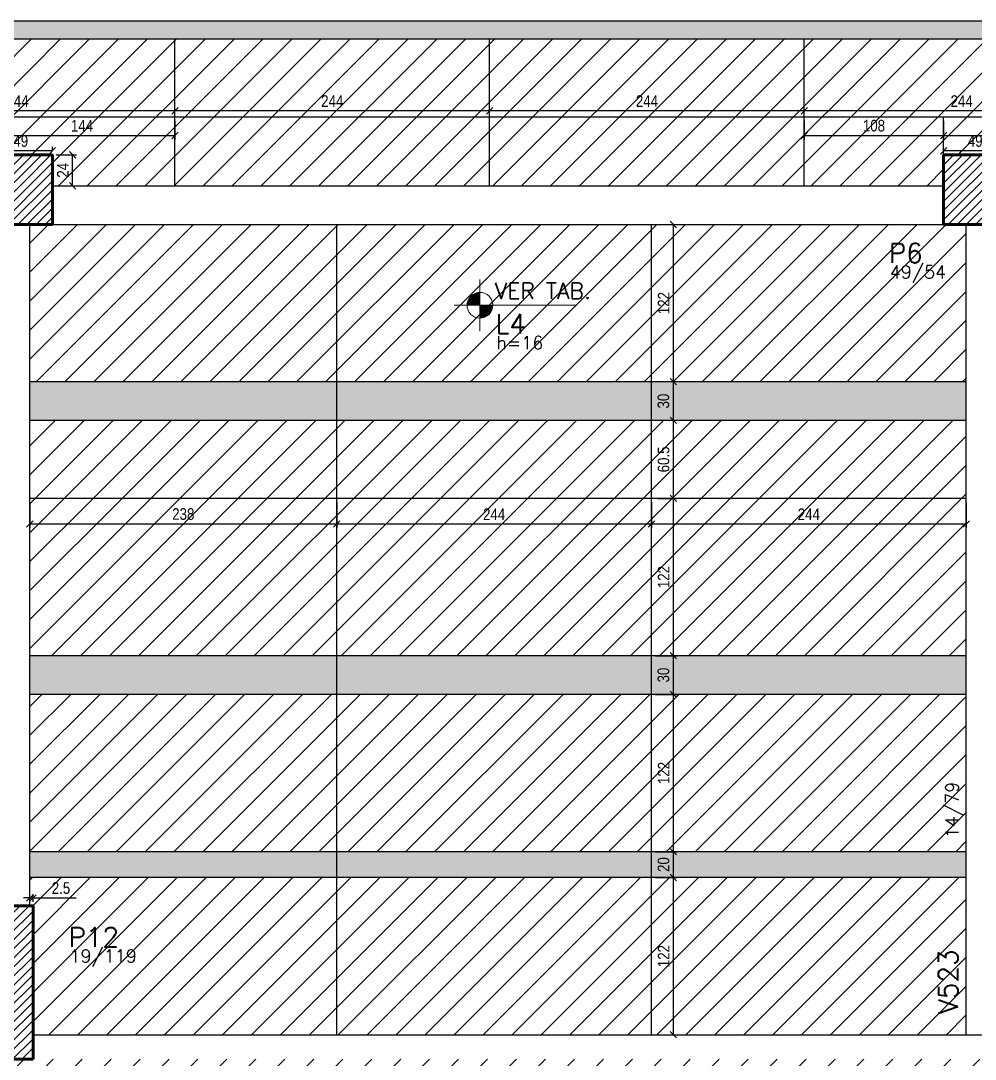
# Model space of a CAD drawing. Extents: x 8513 to 14085, y 7177 to 11211.
# Drawn here: x 11524 to 12264, y 9337 to 10143 of the extents above; entities that cross this region are included whole.
import ezdxf

# ---------------------------------------------------------------- set-up
doc = ezdxf.new("R2010")
doc.units = 0
doc.layers.add('COTA', color=241, linetype='Continuous')
doc.layers.add('Painéis', color=200, linetype='Continuous')
for name, color, linetype, lineweight in [('EST-LAJE-TEXT', 7, 'Continuous', 9), ('EST-PILAR', 7, 'Continuous', 9), ('EST-PILAR-CUT', 7, 'Continuous', 60), ('EST-PILAR-TEXT', 7, 'Continuous', 9), ('EST-VIGA', 7, 'Continuous', 30), ('EST-VIGA-TEXT', 7, 'Continuous', 9), ('Hachura', 253, 'Continuous', 9), ('REAPROVEITAMENTO', 7, 'Continuous', 9)]:
    doc.layers.add(name, color=color, linetype=linetype, lineweight=lineweight)
doc.styles.add('COTA TECNICA-50', font='techl___.ttf', dxfattribs={"height": 9})
doc.styles.add('RomanS_IV50', font='romans_IV50.ttf', dxfattribs={"height": 11.25})
doc.styles.add('RomanS_IV50_B', font='', dxfattribs={"height": 18.75})
doc.styles.add('RomanS_IV50_B_1', font='', dxfattribs={"height": 22.5})
doc.styles.get('RomanS_IV50_B').set_extended_font_data('RomanS_IV50', bold=True)
doc.styles.get('RomanS_IV50_B_1').set_extended_font_data('RomanS_IV50', bold=True)
doc.dimstyles.new('PAINEL', dxfattribs={"dimtxt": 9, "dimasz": 5, "dimexe": 3, "dimexo": 3, "dimgap": 3, "dimtad": 1, "dimdec": 1, "dimzin": 12, "dimdsep": 46, "dimtxsty": 'COTA TECNICA-50', "dimblk": 'OBLIQUE', "dimcen": 0, "dimclrd": 4, "dimclre": 4, "dimclrt": 1, "dimadec": 1, "dimazin": 3, "dimtfac": 1, "dimtdec": 1, "dimtmove": 0, "dimatfit": 3, "dimldrblk": 'OBLIQUE', "dimfxl": 1, "dimtolj": 1, "dimtzin": 12, "dimarcsym": 0})
pattern_1 = [(45, (10031.514, 9258.8226), (-3.535534, 3.535534), [])]
pattern_2 = [(45, (-110.975, -32.35), (-11.22532, 11.22532), [])]

# ---------------------------------------------------------------- blocks, each defined once
blk = doc.blocks.new('FA_Floor_TAG_SURVEY_R01 - NIV_TXT3__TIT_H_TXT1__TXT2-2303195-TIPO _3º E 4ºPAV__')
at = {"layer": 'EST-LAJE-TEXT'}
h = blk.add_hatch(color=256, dxfattribs=at)
edge = h.paths.add_edge_path(flags=0)
edge.add_line((-0.28, 0.405), (-0.48, 0.405))
edge.add_arc((-0.28, 0.405), 0.2, 90, 180, ccw=False)
edge.add_line((-0.28, 0.605), (-0.28, 0.405))
h = blk.add_hatch(color=256, dxfattribs=at)
edge = h.paths.add_edge_path(flags=0)
edge.add_line((-0.28, 0.405), (-0.08, 0.405))
edge.add_arc((-0.28, 0.405), 0.2, -90, 0, ccw=False)
edge.add_line((-0.28, 0.205), (-0.28, 0.405))
for p, q in [((-0.28, 0.005), (-0.28, 0.805)), ((-0.28, 0.405), (-0.68, 0.405)), ((-0.28, 0.405), (1.22, 0.405))]:
    blk.add_line(p, q, dxfattribs=at)
blk.add_circle((-0.28, 0.405), 0.2, dxfattribs=at)
blk = doc.blocks.new('_Oblique')
at = {"color": 0, "linetype": 'ByBlock', "lineweight": -2}
blk.add_line((-0.5, -0.5), (0.5, 0.5), dxfattribs=at)
blk = doc.blocks.new('*D279')
at = {"layer": 'COTA', "color": 4, "lineweight": -2, "transparency": 16777216}
for p, q in [((11530.51, 9459.32), (11530.51, 9465.45)), ((11533.01, 9459.32), (11533.01, 9465.45)), ((11530.51, 9462.45), (11525.51, 9462.45)), ((11530.51, 9462.45), (11533.01, 9462.45)), ((11533.01, 9462.45), (11566.37, 9462.45))]:
    blk.add_line(p, q, dxfattribs=at)
at = {"layer": 'Defpoints', "color": 0, "transparency": 16777216}
for p in [(11533.01, 9462.45), (11530.51, 9456.32), (11533.01, 9456.32)]:
    blk.add_point(p, dxfattribs=at)
at = {"layer": 'COTA', "color": 4, "lineweight": -2, "transparency": 16777216, "xscale": 5, "yscale": 5, "zscale": 5}
blk.add_blockref('_Oblique', (11530.51, 9462.45), dxfattribs=at)
at = {"layer": 'COTA', "color": 4, "lineweight": -2, "transparency": 16777216, "xscale": 5, "yscale": 5, "zscale": 5, "rotation": 180}
blk.add_blockref('_Oblique', (11533.01, 9462.45), dxfattribs=at)
at = {"layer": 'COTA', "color": 1, "transparency": 16777216, "insert": (11554.69, 9470.05), "char_height": 9, "attachment_point": 5, "style": 'COTA TECNICA-50'}
blk.add_mtext('\\A1;2.5', dxfattribs=at)
blk = doc.blocks.new('*D311')
at = {"layer": 'COTA', "color": 4, "lineweight": -2, "transparency": 16777216}
for p, q in [((12012.51, 9769.32), (12012.51, 9749.44)), ((12256.51, 9769.32), (12256.51, 9749.44)), ((12256.51, 9752.44), (12012.51, 9752.44))]:
    blk.add_line(p, q, dxfattribs=at)
at = {"layer": 'Defpoints', "color": 0, "transparency": 16777216}
for p in [(12012.51, 9772.32), (12256.51, 9772.32), (12012.51, 9752.44)]:
    blk.add_point(p, dxfattribs=at)
at = {"layer": 'COTA', "color": 4, "lineweight": -2, "transparency": 16777216, "xscale": 5, "yscale": 5, "zscale": 5, "rotation": 180}
blk.add_blockref('_Oblique', (12012.51, 9752.44), dxfattribs=at)
at = {"layer": 'COTA', "color": 4, "lineweight": -2, "transparency": 16777216, "xscale": 5, "yscale": 5, "zscale": 5}
blk.add_blockref('_Oblique', (12256.51, 9752.44), dxfattribs=at)
at = {"layer": 'COTA', "color": 1, "transparency": 16777216, "insert": (12134.51, 9760.01), "char_height": 9, "attachment_point": 5, "style": 'COTA TECNICA-50'}
blk.add_mtext('\\A1;244', dxfattribs=at)
blk = doc.blocks.new('*D312')
at = {"layer": 'COTA', "color": 4, "lineweight": -2, "transparency": 16777216}
for p, q in [((11768.51, 9769.32), (11768.51, 9749.44)), ((12012.51, 9769.32), (12012.51, 9749.44)), ((12012.51, 9752.44), (11768.51, 9752.44))]:
    blk.add_line(p, q, dxfattribs=at)
at = {"layer": 'Defpoints', "color": 0, "transparency": 16777216}
for p in [(11768.51, 9772.32), (12012.51, 9772.32), (11768.51, 9752.44)]:
    blk.add_point(p, dxfattribs=at)
at = {"layer": 'COTA', "color": 4, "lineweight": -2, "transparency": 16777216, "xscale": 5, "yscale": 5, "zscale": 5, "rotation": 180}
blk.add_blockref('_Oblique', (11768.51, 9752.44), dxfattribs=at)
at = {"layer": 'COTA', "color": 4, "lineweight": -2, "transparency": 16777216, "xscale": 5, "yscale": 5, "zscale": 5}
blk.add_blockref('_Oblique', (12012.51, 9752.44), dxfattribs=at)
at = {"layer": 'COTA', "color": 1, "transparency": 16777216, "insert": (11890.51, 9760.01), "char_height": 9, "attachment_point": 5, "style": 'COTA TECNICA-50'}
blk.add_mtext('\\A1;244', dxfattribs=at)
blk = doc.blocks.new('*D313')
at = {"layer": 'COTA', "color": 4, "lineweight": -2, "transparency": 16777216}
for p, q in [((11530.51, 9769.32), (11530.51, 9749.44)), ((11768.51, 9769.32), (11768.51, 9749.44)), ((11768.51, 9752.44), (11530.51, 9752.44))]:
    blk.add_line(p, q, dxfattribs=at)
at = {"layer": 'Defpoints', "color": 0, "transparency": 16777216}
for p in [(11530.51, 9772.32), (11768.51, 9772.32), (11530.51, 9752.44)]:
    blk.add_point(p, dxfattribs=at)
at = {"layer": 'COTA', "color": 4, "lineweight": -2, "transparency": 16777216, "xscale": 5, "yscale": 5, "zscale": 5, "rotation": 180}
blk.add_blockref('_Oblique', (11530.51, 9752.44), dxfattribs=at)
at = {"layer": 'COTA', "color": 4, "lineweight": -2, "transparency": 16777216, "xscale": 5, "yscale": 5, "zscale": 5}
blk.add_blockref('_Oblique', (11768.51, 9752.44), dxfattribs=at)
at = {"layer": 'COTA', "color": 1, "transparency": 16777216, "insert": (11649.51, 9760.16), "char_height": 9, "attachment_point": 5, "style": 'COTA TECNICA-50'}
blk.add_mtext('\\A1;238', dxfattribs=at)
blk = doc.blocks.new('*D281')
at = {"layer": 'COTA', "color": 4, "lineweight": -2, "transparency": 16777216}
for p, q in [((12015.51, 9478.32), (12032.48, 9478.32)), ((12029.48, 9356.32), (12029.48, 9478.32)), ((12015.51, 9356.32), (12032.48, 9356.32))]:
    blk.add_line(p, q, dxfattribs=at)
at = {"layer": 'Defpoints', "color": 0, "transparency": 16777216}
for p in [(12012.51, 9478.32), (12029.48, 9478.32), (12012.51, 9356.32)]:
    blk.add_point(p, dxfattribs=at)
at = {"layer": 'COTA', "color": 4, "lineweight": -2, "transparency": 16777216, "xscale": 5, "yscale": 5, "zscale": 5}
for p, rotation in [((12029.48, 9478.32), 90), ((12029.48, 9356.32), 270)]:
    blk.add_blockref('_Oblique', p, dxfattribs=dict(at, rotation=rotation))
at = {"layer": 'COTA', "color": 1, "transparency": 16777216, "insert": (12021.93, 9417.32), "char_height": 9, "attachment_point": 5, "rotation": 90, "style": 'COTA TECNICA-50'}
blk.add_mtext('\\A1;122', dxfattribs=at)
blk = doc.blocks.new('*D282')
at = {"layer": 'COTA', "color": 4, "lineweight": -2, "transparency": 16777216}
for p, q in [((12015.51, 9498.32), (12032.48, 9498.32)), ((12029.48, 9478.32), (12029.48, 9498.32)), ((12015.51, 9478.32), (12032.48, 9478.32))]:
    blk.add_line(p, q, dxfattribs=at)
at = {"layer": 'Defpoints', "color": 0, "transparency": 16777216}
for p in [(12012.51, 9498.32), (12029.48, 9498.32), (12012.51, 9478.32)]:
    blk.add_point(p, dxfattribs=at)
at = {"layer": 'COTA', "color": 4, "lineweight": -2, "transparency": 16777216, "xscale": 5, "yscale": 5, "zscale": 5}
for p, rotation in [((12029.48, 9498.32), 90), ((12029.48, 9478.32), 270)]:
    blk.add_blockref('_Oblique', p, dxfattribs=dict(at, rotation=rotation))
at = {"layer": 'COTA', "color": 1, "transparency": 16777216, "insert": (12021.89, 9488.32), "char_height": 9, "attachment_point": 5, "rotation": 90, "style": 'COTA TECNICA-50'}
blk.add_mtext('\\A1;20', dxfattribs=at)
blk = doc.blocks.new('*D283')
at = {"layer": 'COTA', "color": 4, "lineweight": -2, "transparency": 16777216}
for p, q in [((12015.51, 9620.32), (12032.48, 9620.32)), ((12029.48, 9498.32), (12029.48, 9620.32)), ((12015.51, 9498.32), (12032.48, 9498.32))]:
    blk.add_line(p, q, dxfattribs=at)
at = {"layer": 'Defpoints', "color": 0, "transparency": 16777216}
for p in [(12012.51, 9620.32), (12029.48, 9620.32), (12012.51, 9498.32)]:
    blk.add_point(p, dxfattribs=at)
at = {"layer": 'COTA', "color": 4, "lineweight": -2, "transparency": 16777216, "xscale": 5, "yscale": 5, "zscale": 5}
for p, rotation in [((12029.48, 9620.32), 90), ((12029.48, 9498.32), 270)]:
    blk.add_blockref('_Oblique', p, dxfattribs=dict(at, rotation=rotation))
at = {"layer": 'COTA', "color": 1, "transparency": 16777216, "insert": (12021.93, 9559.32), "char_height": 9, "attachment_point": 5, "rotation": 90, "style": 'COTA TECNICA-50'}
blk.add_mtext('\\A1;122', dxfattribs=at)
blk = doc.blocks.new('*D284')
at = {"layer": 'COTA', "color": 4, "lineweight": -2, "transparency": 16777216}
for p, q in [((12015.51, 9650.32), (12032.48, 9650.32)), ((12029.48, 9620.32), (12029.48, 9650.32)), ((12015.51, 9620.32), (12032.48, 9620.32))]:
    blk.add_line(p, q, dxfattribs=at)
at = {"layer": 'Defpoints', "color": 0, "transparency": 16777216}
for p in [(12012.51, 9650.32), (12029.48, 9650.32), (12012.51, 9620.32)]:
    blk.add_point(p, dxfattribs=at)
at = {"layer": 'COTA', "color": 4, "lineweight": -2, "transparency": 16777216, "xscale": 5, "yscale": 5, "zscale": 5}
for p, rotation in [((12029.48, 9650.32), 90), ((12029.48, 9620.32), 270)]:
    blk.add_blockref('_Oblique', p, dxfattribs=dict(at, rotation=rotation))
at = {"layer": 'COTA', "color": 1, "transparency": 16777216, "insert": (12021.79, 9635.32), "char_height": 9, "attachment_point": 5, "rotation": 90, "style": 'COTA TECNICA-50'}
blk.add_mtext('\\A1;30', dxfattribs=at)
blk = doc.blocks.new('*D285')
at = {"layer": 'COTA', "color": 4, "lineweight": -2, "transparency": 16777216}
for p, q in [((12017.48, 9772.32), (12032.48, 9772.32)), ((12029.48, 9650.32), (12029.48, 9772.32)), ((12015.51, 9650.32), (12032.48, 9650.32))]:
    blk.add_line(p, q, dxfattribs=at)
at = {"layer": 'Defpoints', "color": 0, "transparency": 16777216}
for p in [(12014.48, 9772.32), (12029.48, 9772.32), (12012.51, 9650.32)]:
    blk.add_point(p, dxfattribs=at)
at = {"layer": 'COTA', "color": 4, "lineweight": -2, "transparency": 16777216, "xscale": 5, "yscale": 5, "zscale": 5}
for p, rotation in [((12029.48, 9772.32), 90), ((12029.48, 9650.32), 270)]:
    blk.add_blockref('_Oblique', p, dxfattribs=dict(at, rotation=rotation))
at = {"layer": 'COTA', "color": 1, "transparency": 16777216, "insert": (12021.93, 9711.32), "char_height": 9, "attachment_point": 5, "rotation": 90, "style": 'COTA TECNICA-50'}
blk.add_mtext('\\A1;122', dxfattribs=at)
blk = doc.blocks.new('*D286')
at = {"layer": 'COTA', "color": 4, "lineweight": -2, "transparency": 16777216}
for p, q in [((12029.48, 9772.32), (12029.48, 9832.82)), ((12017.48, 9772.32), (12032.48, 9772.32))]:
    blk.add_line(p, q, dxfattribs=at)
at = {"layer": 'Defpoints', "color": 0, "transparency": 16777216}
for p in [(12029.48, 9832.82), (12029.48, 9832.82), (12014.48, 9772.32)]:
    blk.add_point(p, dxfattribs=at)
at = {"layer": 'COTA', "color": 4, "lineweight": -2, "transparency": 16777216, "xscale": 5, "yscale": 5, "zscale": 5}
for p, rotation in [((12029.48, 9832.82), 90), ((12029.48, 9772.32), 270)]:
    blk.add_blockref('_Oblique', p, dxfattribs=dict(at, rotation=rotation))
at = {"layer": 'COTA', "color": 1, "transparency": 16777216, "insert": (12021.88, 9802.57), "char_height": 9, "attachment_point": 5, "rotation": 90, "style": 'COTA TECNICA-50'}
blk.add_mtext('\\A1;60.5', dxfattribs=at)
blk = doc.blocks.new('*D287')
at = {"layer": 'COTA', "color": 4, "lineweight": -2, "transparency": 16777216}
blk.add_line((12029.48, 9832.82), (12029.48, 9862.82), dxfattribs=at)
at = {"layer": 'Defpoints', "color": 0, "transparency": 16777216}
for p in [(12029.48, 9862.82), (12029.48, 9862.82), (12029.48, 9832.82)]:
    blk.add_point(p, dxfattribs=at)
at = {"layer": 'COTA', "color": 4, "lineweight": -2, "transparency": 16777216, "xscale": 5, "yscale": 5, "zscale": 5}
for p, rotation in [((12029.48, 9862.82), 90), ((12029.48, 9832.82), 270)]:
    blk.add_blockref('_Oblique', p, dxfattribs=dict(at, rotation=rotation))
at = {"layer": 'COTA', "color": 1, "transparency": 16777216, "insert": (12021.79, 9847.82), "char_height": 9, "attachment_point": 5, "rotation": 90, "style": 'COTA TECNICA-50'}
blk.add_mtext('\\A1;30', dxfattribs=at)
blk = doc.blocks.new('*D288')
at = {"layer": 'COTA', "color": 4, "lineweight": -2, "transparency": 16777216}
blk.add_line((12029.48, 9862.82), (12029.48, 9984.82), dxfattribs=at)
at = {"layer": 'Defpoints', "color": 0, "transparency": 16777216}
for p in [(12029.48, 9984.82), (12029.48, 9984.82), (12029.48, 9862.82)]:
    blk.add_point(p, dxfattribs=at)
at = {"layer": 'COTA', "color": 4, "lineweight": -2, "transparency": 16777216, "xscale": 5, "yscale": 5, "zscale": 5}
for p, rotation in [((12029.48, 9984.82), 90), ((12029.48, 9862.82), 270)]:
    blk.add_blockref('_Oblique', p, dxfattribs=dict(at, rotation=rotation))
at = {"layer": 'COTA', "color": 1, "transparency": 16777216, "insert": (12021.93, 9923.82), "char_height": 9, "attachment_point": 5, "rotation": 90, "style": 'COTA TECNICA-50'}
blk.add_mtext('\\A1;122', dxfattribs=at)
blk = doc.blocks.new('*D397')
at = {"layer": 'COTA', "color": 4, "lineweight": -2, "transparency": 16777216}
for p, q in [((12239.01, 10041.82), (12239.01, 10044.93)), ((12288.01, 10041.82), (12288.01, 10044.93)), ((12288.01, 10041.93), (12239.01, 10041.93))]:
    blk.add_line(p, q, dxfattribs=at)
at = {"layer": 'Defpoints', "color": 0, "transparency": 16777216}
for p in [(12239.01, 10041.93), (12239.01, 10038.82), (12288.01, 10038.82)]:
    blk.add_point(p, dxfattribs=at)
at = {"layer": 'COTA', "color": 4, "lineweight": -2, "transparency": 16777216, "xscale": 5, "yscale": 5, "zscale": 5, "rotation": 180}
blk.add_blockref('_Oblique', (12239.01, 10041.93), dxfattribs=at)
at = {"layer": 'COTA', "color": 4, "lineweight": -2, "transparency": 16777216, "xscale": 5, "yscale": 5, "zscale": 5}
blk.add_blockref('_Oblique', (12288.01, 10041.93), dxfattribs=at)
at = {"layer": 'COTA', "color": 1, "transparency": 16777216, "insert": (12263.51, 10049.52), "char_height": 9, "attachment_point": 5, "style": 'COTA TECNICA-50'}
blk.add_mtext('\\A1;49', dxfattribs=at)
blk = doc.blocks.new('*D417')
at = {"layer": 'COTA', "color": 4, "lineweight": -2, "transparency": 16777216}
for p, q in [((12131.01, 10071.32), (12131.01, 10075.95)), ((12375.01, 10072.95), (12131.01, 10072.95)), ((12375.01, 10071.32), (12375.01, 10075.95))]:
    blk.add_line(p, q, dxfattribs=at)
at = {"layer": 'Defpoints', "color": 0, "transparency": 16777216}
for p in [(12131.01, 10072.95), (12131.01, 10068.32), (12375.01, 10068.32)]:
    blk.add_point(p, dxfattribs=at)
at = {"layer": 'COTA', "color": 4, "lineweight": -2, "transparency": 16777216, "xscale": 5, "yscale": 5, "zscale": 5, "rotation": 180}
blk.add_blockref('_Oblique', (12131.01, 10072.95), dxfattribs=at)
at = {"layer": 'COTA', "color": 4, "lineweight": -2, "transparency": 16777216, "xscale": 5, "yscale": 5, "zscale": 5}
blk.add_blockref('_Oblique', (12375.01, 10072.95), dxfattribs=at)
at = {"layer": 'COTA', "color": 1, "transparency": 16777216, "insert": (12253.01, 10080.51), "char_height": 9, "attachment_point": 5, "style": 'COTA TECNICA-50'}
blk.add_mtext('\\A1;244', dxfattribs=at)
blk = doc.blocks.new('*D418')
at = {"layer": 'COTA', "color": 4, "lineweight": -2, "transparency": 16777216}
for p, q in [((11887.01, 10074.82), (11887.01, 10075.95)), ((12131.01, 10072.95), (11887.01, 10072.95)), ((12131.01, 10071.32), (12131.01, 10075.95))]:
    blk.add_line(p, q, dxfattribs=at)
at = {"layer": 'Defpoints', "color": 0, "transparency": 16777216}
for p in [(11887.01, 10072.95), (11887.01, 10071.82), (12131.01, 10068.32)]:
    blk.add_point(p, dxfattribs=at)
at = {"layer": 'COTA', "color": 4, "lineweight": -2, "transparency": 16777216, "xscale": 5, "yscale": 5, "zscale": 5, "rotation": 180}
blk.add_blockref('_Oblique', (11887.01, 10072.95), dxfattribs=at)
at = {"layer": 'COTA', "color": 4, "lineweight": -2, "transparency": 16777216, "xscale": 5, "yscale": 5, "zscale": 5}
blk.add_blockref('_Oblique', (12131.01, 10072.95), dxfattribs=at)
at = {"layer": 'COTA', "color": 1, "transparency": 16777216, "insert": (12009.01, 10080.51), "char_height": 9, "attachment_point": 5, "style": 'COTA TECNICA-50'}
blk.add_mtext('\\A1;244', dxfattribs=at)
blk = doc.blocks.new('*D419')
at = {"layer": 'COTA', "color": 4, "lineweight": -2, "transparency": 16777216}
for p, q in [((11887.01, 10072.95), (11643.01, 10072.95)), ((11887.01, 10074.82), (11887.01, 10075.95))]:
    blk.add_line(p, q, dxfattribs=at)
at = {"layer": 'Defpoints', "color": 0, "transparency": 16777216}
for p in [(11643.01, 10072.95), (11643.01, 10072.95), (11887.01, 10071.82)]:
    blk.add_point(p, dxfattribs=at)
at = {"layer": 'COTA', "color": 4, "lineweight": -2, "transparency": 16777216, "xscale": 5, "yscale": 5, "zscale": 5, "rotation": 180}
blk.add_blockref('_Oblique', (11643.01, 10072.95), dxfattribs=at)
at = {"layer": 'COTA', "color": 4, "lineweight": -2, "transparency": 16777216, "xscale": 5, "yscale": 5, "zscale": 5}
blk.add_blockref('_Oblique', (11887.01, 10072.95), dxfattribs=at)
at = {"layer": 'COTA', "color": 1, "transparency": 16777216, "insert": (11765.01, 10080.51), "char_height": 9, "attachment_point": 5, "style": 'COTA TECNICA-50'}
blk.add_mtext('\\A1;244', dxfattribs=at)
blk = doc.blocks.new('*D420')
at = {"layer": 'COTA', "color": 4, "lineweight": -2, "transparency": 16777216}
blk.add_line((11643.01, 10072.95), (11399.01, 10072.95), dxfattribs=at)
at = {"layer": 'Defpoints', "color": 0, "transparency": 16777216}
for p in [(11399.01, 10072.95), (11399.01, 10072.95), (11643.01, 10072.95)]:
    blk.add_point(p, dxfattribs=at)
at = {"layer": 'COTA', "color": 4, "lineweight": -2, "transparency": 16777216, "xscale": 5, "yscale": 5, "zscale": 5, "rotation": 180}
blk.add_blockref('_Oblique', (11399.01, 10072.95), dxfattribs=at)
at = {"layer": 'COTA', "color": 4, "lineweight": -2, "transparency": 16777216, "xscale": 5, "yscale": 5, "zscale": 5}
blk.add_blockref('_Oblique', (11643.01, 10072.95), dxfattribs=at)
at = {"layer": 'COTA', "color": 1, "transparency": 16777216, "insert": (11521.01, 10080.51), "char_height": 9, "attachment_point": 5, "style": 'COTA TECNICA-50'}
blk.add_mtext('\\A1;244', dxfattribs=at)
blk = doc.blocks.new('*D401')
at = {"layer": 'COTA', "color": 4, "lineweight": -2, "transparency": 16777216}
for p, q in [((12131.01, 10065.32), (12131.01, 10050.81)), ((12239.01, 10065.32), (12239.01, 10050.81)), ((12131.01, 10053.81), (12239.01, 10053.81))]:
    blk.add_line(p, q, dxfattribs=at)
at = {"layer": 'Defpoints', "color": 0, "transparency": 16777216}
for p in [(12131.01, 10068.32), (12239.01, 10068.32), (12239.01, 10053.81)]:
    blk.add_point(p, dxfattribs=at)
at = {"layer": 'COTA', "color": 4, "lineweight": -2, "transparency": 16777216, "xscale": 5, "yscale": 5, "zscale": 5, "rotation": 180}
blk.add_blockref('_Oblique', (12131.01, 10053.81), dxfattribs=at)
at = {"layer": 'COTA', "color": 4, "lineweight": -2, "transparency": 16777216, "xscale": 5, "yscale": 5, "zscale": 5}
blk.add_blockref('_Oblique', (12239.01, 10053.81), dxfattribs=at)
at = {"layer": 'COTA', "color": 1, "transparency": 16777216, "insert": (12185.01, 10061.42), "char_height": 9, "attachment_point": 5, "style": 'COTA TECNICA-50'}
blk.add_mtext('\\A1;108', dxfattribs=at)
blk = doc.blocks.new('*D402')
at = {"layer": 'COTA', "color": 4, "lineweight": -2, "transparency": 16777216}
for p, q in [((12239.01, 10065.32), (12239.01, 10050.81)), ((12375.01, 10065.32), (12375.01, 10050.81)), ((12239.01, 10053.81), (12375.01, 10053.81))]:
    blk.add_line(p, q, dxfattribs=at)
at = {"layer": 'Defpoints', "color": 0, "transparency": 16777216}
for p in [(12239.01, 10068.32), (12375.01, 10068.32), (12375.01, 10053.81)]:
    blk.add_point(p, dxfattribs=at)
at = {"layer": 'COTA', "color": 4, "lineweight": -2, "transparency": 16777216, "xscale": 5, "yscale": 5, "zscale": 5, "rotation": 180}
blk.add_blockref('_Oblique', (12239.01, 10053.81), dxfattribs=at)
at = {"layer": 'COTA', "color": 4, "lineweight": -2, "transparency": 16777216, "xscale": 5, "yscale": 5, "zscale": 5}
blk.add_blockref('_Oblique', (12375.01, 10053.81), dxfattribs=at)
at = {"layer": 'COTA', "color": 1, "transparency": 16777216, "insert": (12307.01, 10061.51), "char_height": 9, "attachment_point": 5, "style": 'COTA TECNICA-50'}
blk.add_mtext('\\A1;136', dxfattribs=at)
blk = doc.blocks.new('*D400')
at = {"layer": 'COTA', "color": 4, "lineweight": -2, "transparency": 16777216}
for p, q in [((11499.01, 10065.32), (11499.01, 10050.81)), ((11643.01, 10065.32), (11643.01, 10050.81)), ((11499.01, 10053.81), (11643.01, 10053.81))]:
    blk.add_line(p, q, dxfattribs=at)
at = {"layer": 'Defpoints', "color": 0, "transparency": 16777216}
for p in [(11499.01, 10068.32), (11643.01, 10068.32), (11643.01, 10053.81)]:
    blk.add_point(p, dxfattribs=at)
at = {"layer": 'COTA', "color": 4, "lineweight": -2, "transparency": 16777216, "xscale": 5, "yscale": 5, "zscale": 5, "rotation": 180}
blk.add_blockref('_Oblique', (11499.01, 10053.81), dxfattribs=at)
at = {"layer": 'COTA', "color": 4, "lineweight": -2, "transparency": 16777216, "xscale": 5, "yscale": 5, "zscale": 5}
blk.add_blockref('_Oblique', (11643.01, 10053.81), dxfattribs=at)
at = {"layer": 'COTA', "color": 1, "transparency": 16777216, "insert": (11571.01, 10061.37), "char_height": 9, "attachment_point": 5, "style": 'COTA TECNICA-50'}
blk.add_mtext('\\A1;144', dxfattribs=at)
blk = doc.blocks.new('*D428')
at = {"layer": 'COTA', "color": 4, "lineweight": -2, "transparency": 16777216}
for p, q in [((11551.01, 10038.82), (11566.71, 10038.82)), ((11563.71, 10014.82), (11563.71, 10038.82)), ((11551.01, 10014.82), (11566.71, 10014.82))]:
    blk.add_line(p, q, dxfattribs=at)
at = {"layer": 'Defpoints', "color": 0, "transparency": 16777216}
for p in [(11548.01, 10038.82), (11563.71, 10038.82), (11548.01, 10014.82)]:
    blk.add_point(p, dxfattribs=at)
at = {"layer": 'COTA', "color": 4, "lineweight": -2, "transparency": 16777216, "xscale": 5, "yscale": 5, "zscale": 5}
for p, rotation in [((11563.71, 10038.82), 90), ((11563.71, 10014.82), 270)]:
    blk.add_blockref('_Oblique', p, dxfattribs=dict(at, rotation=rotation))
at = {"layer": 'COTA', "color": 1, "transparency": 16777216, "insert": (11556.14, 10026.82), "char_height": 9, "attachment_point": 5, "rotation": 90, "style": 'COTA TECNICA-50'}
blk.add_mtext('\\A1;24', dxfattribs=at)
blk = doc.blocks.new('*D429')
at = {"layer": 'COTA', "color": 4, "lineweight": -2, "transparency": 16777216}
for p, q in [((11499.01, 10041.82), (11499.01, 10044.93)), ((11548.01, 10041.82), (11548.01, 10044.93)), ((11548.01, 10041.93), (11499.01, 10041.93))]:
    blk.add_line(p, q, dxfattribs=at)
at = {"layer": 'Defpoints', "color": 0, "transparency": 16777216}
for p in [(11499.01, 10041.93), (11499.01, 10038.82), (11548.01, 10038.82)]:
    blk.add_point(p, dxfattribs=at)
at = {"layer": 'COTA', "color": 4, "lineweight": -2, "transparency": 16777216, "xscale": 5, "yscale": 5, "zscale": 5, "rotation": 180}
blk.add_blockref('_Oblique', (11499.01, 10041.93), dxfattribs=at)
at = {"layer": 'COTA', "color": 4, "lineweight": -2, "transparency": 16777216, "xscale": 5, "yscale": 5, "zscale": 5}
blk.add_blockref('_Oblique', (11548.01, 10041.93), dxfattribs=at)
at = {"layer": 'COTA', "color": 1, "transparency": 16777216, "insert": (11523.51, 10049.52), "char_height": 9, "attachment_point": 5, "style": 'COTA TECNICA-50'}
blk.add_mtext('\\A1;49', dxfattribs=at)
blk = doc.blocks.new('*D430')
at = {"layer": 'COTA', "color": 4, "lineweight": -2, "transparency": 16777216}
for p, q in [((11551.01, 10038.82), (11566.71, 10038.82)), ((11563.71, 10014.82), (11563.71, 10038.82)), ((11551.01, 10014.82), (11566.71, 10014.82))]:
    blk.add_line(p, q, dxfattribs=at)
at = {"layer": 'Defpoints', "color": 0, "transparency": 16777216}
for p in [(11548.01, 10038.82), (11563.71, 10038.82), (11548.01, 10014.82)]:
    blk.add_point(p, dxfattribs=at)
at = {"layer": 'COTA', "color": 4, "lineweight": -2, "transparency": 16777216, "xscale": 5, "yscale": 5, "zscale": 5}
for p, rotation in [((11563.71, 10038.82), 90), ((11563.71, 10014.82), 270)]:
    blk.add_blockref('_Oblique', p, dxfattribs=dict(at, rotation=rotation))
at = {"layer": 'COTA', "color": 1, "transparency": 16777216, "insert": (11556.14, 10026.82), "char_height": 9, "attachment_point": 5, "rotation": 90, "style": 'COTA TECNICA-50'}
blk.add_mtext('\\A1;24', dxfattribs=at)

msp = doc.modelspace()

# ---------------------------------------------------------------- hatches: boundary and pattern name
at = {"layer": 'EST-PILAR'}
h = msp.add_hatch(dxfattribs=at)
h.set_pattern_fill('FP_1', color=5, style=0, pattern_type=2)
h.set_pattern_definition(pattern_1)
h.paths.add_polyline_path([(11548.01, 9984.82), (11548.01, 10038.82), (11499.01, 10038.82), (11499.01, 9984.82), (11522.91, 9984.82)], flags=0)
h = msp.add_hatch(dxfattribs=at)
h.set_pattern_fill('FP_1', color=5, style=0, pattern_type=2)
h.set_pattern_definition(pattern_1)
h.paths.add_polyline_path([(12288.01, 9984.82), (12288.01, 10038.82), (12239.01, 10038.82), (12239.01, 9984.82)], flags=0)
h = msp.add_hatch(dxfattribs=at)
h.set_pattern_fill('FP_1', color=5, style=0, pattern_type=2)
h.set_pattern_definition(pattern_1)
h.paths.add_polyline_path([(11514.01, 9337.32), (11533.01, 9337.32), (11533.01, 9456.32), (11514.01, 9456.32)], flags=0)
at = {"layer": 'EST-VIGA', "true_color": 0xe1e1e1}
msp.add_hatch(color=254, dxfattribs=at).paths.add_polyline_path([(12350.17, 10128.82), (12619.01, 10128.82), (12619.01, 10142.82), (10045.51, 10142.82), (10045.51, 10128.82), (11936.54, 10128.82)], flags=0)
at = {"layer": 'Hachura'}
h = msp.add_hatch(color=256, dxfattribs=at)
h.dxf.hatch_style = 1
h.paths.add_polyline_path([(12012.51, 9832.82), (12012.51, 9862.82), (12256.51, 9862.82), (12256.51, 9832.82)])
h.paths.add_polyline_path([(11768.51, 9832.82), (11768.51, 9862.82), (12012.51, 9862.82), (12012.51, 9832.82)])
h.paths.add_polyline_path([(11768.51, 9862.82), (11768.51, 9832.82), (11530.51, 9832.82), (11530.51, 9862.82)])
h.paths.add_polyline_path([(11768.51, 9650.32), (11768.51, 9620.32), (11530.51, 9620.32), (11530.51, 9650.32)])
h.paths.add_polyline_path([(12012.51, 9650.32), (12012.51, 9620.32), (11768.51, 9620.32), (11768.51, 9650.32)])
h.paths.add_polyline_path([(12012.51, 9620.32), (12012.51, 9650.32), (12256.51, 9650.32), (12256.51, 9620.32)])
h.paths.add_polyline_path([(12012.51, 9478.32), (12012.51, 9498.32), (12256.51, 9498.32), (12256.51, 9478.32)])
h.paths.add_polyline_path([(11768.51, 9478.32), (11768.51, 9498.32), (12012.51, 9498.32), (12012.51, 9478.32)])
h.paths.add_polyline_path([(11530.51, 9478.32), (11530.51, 9498.32), (11768.51, 9498.32), (11768.51, 9478.32)])
at = {"layer": 'REAPROVEITAMENTO'}
h = msp.add_hatch(dxfattribs=at)
h.set_pattern_fill('ANSI31', color=251, scale=5, style=0)
h.set_pattern_definition(pattern_2)
h.paths.add_polyline_path([(12375.01, 10068.32), (12375.01, 10014.82), (12604.01, 10014.82), (12604.01, 10038.82), (12619.01, 10038.82), (12619.01, 10068.32)])
h.paths.add_polyline_path([(12619.01, 10068.32), (12619.01, 10128.82), (12375.01, 10128.82), (12375.01, 10068.32)])
h.paths.add_polyline_path([(12375.01, 10128.82), (12131.01, 10128.82), (12131.01, 10068.32), (12375.01, 10068.32)])
h.paths.add_polyline_path([(12375.01, 10014.82), (12375.01, 10068.32), (12239.01, 10068.32), (12239.01, 10038.82), (12288.01, 10038.82), (12288.01, 10014.82)])
h.paths.add_polyline_path([(12131.01, 10068.32), (12131.01, 10014.82), (12239.01, 10014.82), (12239.01, 10038.82), (12239.01, 10068.32)])
h.paths.add_polyline_path([(12131.01, 10014.82), (12131.01, 10068.32), (11887.01, 10068.32), (11887.01, 10014.82)])
h.paths.add_polyline_path([(12131.01, 10068.32), (12131.01, 10128.82), (11887.01, 10128.82), (11887.01, 10068.32)])
h.paths.add_polyline_path([(11643.01, 10128.82), (11643.01, 10068.32), (11887.01, 10068.32), (11887.01, 10128.82)])
h.paths.add_polyline_path([(11643.01, 10068.32), (11643.01, 10014.82), (11887.01, 10014.82), (11887.01, 10068.32)])
h.paths.add_polyline_path([(11643.01, 10068.32), (11499.01, 10068.32), (11499.01, 10038.82), (11548.01, 10038.82), (11548.01, 10014.82), (11643.01, 10014.82)])
h.paths.add_polyline_path([(11399.01, 10128.82), (11399.01, 10068.32), (11643.01, 10068.32), (11643.01, 10128.82)])
h.paths.add_polyline_path([(11499.01, 10014.82), (11499.01, 10038.82), (11499.01, 10068.32), (11399.01, 10068.32), (11399.01, 10014.82)])
h.paths.add_polyline_path([(11399.01, 10014.82), (11399.01, 10068.32), (11155.01, 10068.32), (11155.01, 10014.82)])
h.paths.add_polyline_path([(11399.01, 10068.32), (11399.01, 10128.82), (11155.01, 10128.82), (11155.01, 10068.32)])
h.paths.add_polyline_path([(11155.01, 10068.32), (11155.01, 10128.82), (10911.01, 10128.82), (10911.01, 10068.32)])
h.paths.add_polyline_path([(11155.01, 10014.82), (11155.01, 10068.32), (10911.01, 10068.32), (10911.01, 10014.82)])
h.paths.add_polyline_path([(10911.01, 10014.82), (10911.01, 10068.32), (10759.01, 10068.32), (10759.01, 10038.82), (10808.01, 10038.82), (10808.01, 10014.82)])
h.paths.add_polyline_path([(10667.01, 10128.82), (10667.01, 10068.32), (10911.01, 10068.32), (10911.01, 10128.82)])
h.paths.add_polyline_path([(10759.01, 10014.82), (10759.01, 10038.82), (10759.01, 10068.32), (10667.01, 10068.32), (10667.01, 10014.82)])
h.paths.add_polyline_path([(10423.01, 10068.32), (10423.01, 10014.82), (10667.01, 10014.82), (10667.01, 10068.32)])
h.paths.add_polyline_path([(10423.01, 10014.82), (10423.01, 10068.32), (10179.01, 10068.32), (10179.01, 10014.82)])
h.paths.add_polyline_path([(10423.01, 10068.32), (10423.01, 10128.82), (10179.01, 10128.82), (10179.01, 10068.32)])
h.paths.add_polyline_path([(10667.01, 10068.32), (10667.01, 10128.82), (10423.01, 10128.82), (10423.01, 10068.32)])
h.paths.add_polyline_path([(10179.01, 10068.32), (10179.01, 10128.82), (10045.51, 10128.82), (10045.51, 10068.32)])
h.paths.add_polyline_path([(10179.01, 10068.32), (10045.51, 10068.32), (10045.51, 10052.32), (10060.51, 10052.32), (10060.51, 10014.82), (10179.01, 10014.82)])
h = msp.add_hatch(dxfattribs=at)
h.set_pattern_fill('ANSI31', color=251, scale=5, style=0)
h.set_pattern_definition(pattern_2)
h.paths.add_polyline_path([(11768.51, 9862.82), (11768.51, 9984.82), (11548.01, 9984.82), (11530.51, 9984.82), (11530.51, 9862.82)])
h.paths.add_polyline_path([(11768.51, 9862.82), (12012.51, 9862.82), (12012.51, 9984.82), (11768.51, 9984.82)])
h.paths.add_polyline_path([(12256.51, 9862.82), (12256.51, 9984.82), (12239.01, 9984.82), (12012.51, 9984.82), (12012.51, 9862.82)])
h.paths.add_polyline_path([(12256.51, 9772.32), (12256.51, 9832.82), (12012.51, 9832.82), (12012.51, 9772.32)])
h.paths.add_polyline_path([(12012.51, 9772.32), (12012.51, 9832.82), (11768.51, 9832.82), (11768.51, 9772.32)])
h.paths.add_polyline_path([(11530.51, 9772.32), (11530.51, 9650.32), (11768.51, 9650.32), (11768.51, 9772.32)])
h.paths.add_polyline_path([(12012.51, 9650.32), (12012.51, 9772.32), (11768.51, 9772.32), (11768.51, 9650.32)])
h.paths.add_polyline_path([(12012.51, 9772.32), (12012.51, 9650.32), (12256.51, 9650.32), (12256.51, 9772.32)])
h.paths.add_polyline_path([(12256.51, 9498.32), (12256.51, 9620.32), (12012.51, 9620.32), (12012.51, 9498.32)])
h.paths.add_polyline_path([(12012.51, 9498.32), (12012.51, 9620.32), (11768.51, 9620.32), (11768.51, 9498.32)])
h.paths.add_polyline_path([(11530.51, 9620.32), (11530.51, 9498.32), (11768.51, 9498.32), (11768.51, 9620.32)])
h.paths.add_polyline_path([(11768.51, 9356.32), (11768.51, 9478.32), (11530.51, 9478.32), (11530.51, 9456.32), (11533.01, 9456.32), (11533.01, 9356.32)])
h.paths.add_polyline_path([(11768.51, 9478.32), (11768.51, 9356.32), (12012.51, 9356.32), (12012.51, 9478.32)])
h.paths.add_polyline_path([(12012.51, 9478.32), (12012.51, 9356.32), (12256.51, 9356.32), (12256.51, 9478.32)])
h = msp.add_hatch(dxfattribs=at)
h.set_pattern_fill('ANSI31', color=251, scale=5, style=0)
h.set_pattern_definition(pattern_2)
h.paths.add_polyline_path([(11768.51, 9772.32), (11768.51, 9832.82), (11530.51, 9832.82), (11530.51, 9772.32)])
h = msp.add_hatch(dxfattribs=at)
h.set_pattern_fill('ANSI31', color=251, scale=5, style=0)
h.set_pattern_definition(pattern_2)
h.paths.add_polyline_path([(10050.51, 9337.32), (10050.51, 9236.32), (10294.51, 9236.32), (10294.51, 9337.32)])
h.paths.add_polyline_path([(10538.51, 9236.32), (10538.51, 9337.32), (10294.51, 9337.32), (10294.51, 9236.32)])
h.paths.add_polyline_path([(10782.51, 9236.32), (10782.51, 9337.32), (10774.01, 9337.32), (10538.51, 9337.32), (10538.51, 9236.32)])
h.paths.add_polyline_path([(11026.51, 9236.32), (11026.51, 9264.87, -0.813689), (11007.34, 9268.85, -0.813689), (11026.51, 9272.83), (11026.51, 9337.32), (10793.01, 9337.32), (10782.51, 9337.32), (10782.51, 9236.32)])
h.paths.add_polyline_path([(11026.51, 9337.32), (11026.51, 9272.83, -0.207641), (11026.51, 9264.87), (11026.51, 9236.32), (11270.51, 9236.32), (11270.51, 9337.32)])
h.paths.add_polyline_path([(11270.51, 9337.32), (11270.51, 9236.32), (11514.51, 9236.32), (11514.51, 9337.32), (11514.01, 9337.32)])
h.paths.add_polyline_path([(11758.51, 9236.32), (11758.51, 9337.32), (11533.01, 9337.32), (11514.51, 9337.32), (11514.51, 9236.32)])
h.paths.add_polyline_path([(12002.51, 9236.32), (12002.51, 9337.32), (11758.51, 9337.32), (11758.51, 9236.32)])
h.paths.add_polyline_path([(12002.51, 9337.32), (12002.51, 9236.32), (12246.51, 9236.32), (12246.51, 9337.32)])
h.paths.add_polyline_path([(12246.51, 9337.32), (12246.51, 9236.32), (12454.01, 9236.32), (12454.01, 9337.32)])
h.paths.add_polyline_path([(11758.51, 9236.32), (11758.51, 9179.32), (12002.51, 9179.32), (12002.51, 9236.32)])
h.paths.add_polyline_path([(11514.51, 9236.32), (11514.51, 9179.32), (11578.01, 9179.32), (11758.51, 9179.32), (11758.51, 9236.32)])
h.paths.add_polyline_path([(11469.01, 9179.32), (11514.51, 9179.32), (11514.51, 9236.32), (11270.51, 9236.32), (11270.51, 9179.32)])
h.paths.add_polyline_path([(11270.51, 9179.32), (11270.51, 9236.32), (11026.51, 9236.32), (11026.51, 9179.32)])
h.paths.add_polyline_path([(11026.51, 9179.32), (11026.51, 9236.32), (10782.51, 9236.32), (10782.51, 9179.32), (10793.01, 9179.32)])
h.paths.add_polyline_path([(10538.51, 9236.32), (10538.51, 9179.32), (10774.01, 9179.32), (10782.51, 9179.32), (10782.51, 9236.32)])
h.paths.add_polyline_path([(10294.51, 9236.32), (10294.51, 9179.32), (10538.51, 9179.32), (10538.51, 9236.32)])
h.paths.add_polyline_path([(10294.51, 9179.32), (10294.51, 9236.32), (10050.51, 9236.32), (10050.51, 9179.32)])

# ---------------------------------------------------------------- linework, layer by layer
at = {"layer": 'EST-PILAR-CUT', "color": 5}
for p, q in [((11499.01, 10038.82), (11548.01, 10038.82)), ((11548.01, 10038.82), (11548.01, 9984.82)), ((12239.01, 9984.82), (12239.01, 10038.82)), ((12239.01, 10038.82), (12288.01, 10038.82)), ((11548.01, 9984.82), (11499.01, 9984.82)), ((12288.01, 9984.82), (12239.01, 9984.82)), ((11514.01, 9456.32), (11533.01, 9456.32)), ((11533.01, 9456.32), (11533.01, 9337.32)), ((11533.01, 9337.32), (11514.01, 9337.32))]:
    msp.add_line(p, q, dxfattribs=at)
at = {"layer": 'EST-VIGA', "color": 3}
for p, q in [((10045.51, 10142.82), (12619.01, 10142.82)), ((10045.51, 10128.82), (12619.01, 10128.82)), ((11548.01, 10014.82), (12239.01, 10014.82)), ((11530.51, 9456.32), (11530.51, 9984.82)), ((11548.01, 9984.82), (12239.01, 9984.82)), ((12256.51, 9356.32), (12256.51, 9984.82)), ((11533.01, 9356.32), (12454.01, 9356.32))]:
    msp.add_line(p, q, dxfattribs=at)
at = {"layer": 'Painéis', "ltscale": 70}
for p, q in [((11643.01, 10014.82), (11643.01, 10128.82)), ((11887.01, 10014.82), (11887.01, 10128.82)), ((12131.01, 10014.82), (12131.01, 10128.82)), ((10045.51, 10068.32), (12619.01, 10068.32)), ((12239.01, 10038.82), (12239.01, 10068.32)), ((11768.51, 9356.32), (11768.51, 9984.82)), ((12012.51, 9356.32), (12012.51, 9984.82)), ((12256.51, 9862.82), (11530.51, 9862.82)), ((12256.51, 9832.82), (11530.51, 9832.82)), ((12256.51, 9772.32), (11530.51, 9772.32)), ((12256.51, 9650.32), (11530.51, 9650.32)), ((12256.51, 9620.32), (11530.51, 9620.32)), ((12256.51, 9498.32), (11530.51, 9498.32)), ((12256.51, 9478.32), (11530.51, 9478.32))]:
    msp.add_line(p, q, dxfattribs=at)

# ---------------------------------------------------------------- block references
at = {"layer": 'EST-LAJE-TEXT', "xscale": 49.99999999999998, "yscale": 49.99999999999998, "zscale": 49.99999999999998}
msp.add_blockref('FA_Floor_TAG_SURVEY_R01 - NIV_TXT3__TIT_H_TXT1__TXT2-2303195-TIPO _3º E 4ºPAV__', (11893.51, 9901.89), dxfattribs=at)

# ---------------------------------------------------------------- texts
at = {"layer": 'EST-LAJE-TEXT', "lineweight": 50, "attachment_point": 1}
for s, insert, char_height, width, style in [('VER TAB.', (11891.04, 9939.65), 12.5, 109.4303, 'RomanS_IV50_B_1'), ('L4', (11891.46, 9915.2), 15, 32.4683, 'RomanS_IV50_B')]:
    msp.add_mtext(s, dxfattribs=dict(at, insert=insert, char_height=char_height, width=width, style=style))
at = {"layer": 'EST-LAJE-TEXT', "lineweight": 30, "insert": (11892.21, 9898.07), "char_height": 10, "width": 48.9029, "attachment_point": 1, "style": 'RomanS_IV50'}
msp.add_mtext('h=16', dxfattribs=at)
at = {"layer": 'EST-PILAR-TEXT', "lineweight": 50, "char_height": 15, "attachment_point": 1, "style": 'RomanS_IV50_B'}
for s, insert, width in [('P6', (12196.46, 9970.13), 36.8776), ('P6', (12196.46, 9970.13), 36.8776), ('P12', (11560.48, 9439.56), 54.9156), ('P12', (11560.48, 9439.56), 54.9156)]:
    msp.add_mtext(s, dxfattribs=dict(at, insert=insert, width=width))
at = {"layer": 'EST-PILAR-TEXT', "lineweight": 30, "char_height": 10, "attachment_point": 1, "style": 'RomanS_IV50'}
for s, insert, width in [('49/54', (12197.21, 9953), 58.924), ('49/54', (12197.21, 9953), 58.924), ('19/119', (11561.23, 9422.42), 70.5485), ('19/119', (11561.23, 9422.42), 70.5485)]:
    msp.add_mtext(s, dxfattribs=dict(at, insert=insert, width=width))
at = {"layer": 'EST-VIGA-TEXT', "lineweight": 30, "insert": (12240.51, 9508.84), "char_height": 10, "width": 58.924, "attachment_point": 1, "rotation": 90, "style": 'RomanS_IV50'}
msp.add_mtext('14/79', dxfattribs=at)
at = {"layer": 'EST-VIGA-TEXT', "lineweight": 50, "insert": (12235.06, 9372.38), "char_height": 15, "width": 70.1477, "attachment_point": 1, "rotation": 90, "style": 'RomanS_IV50_B'}
msp.add_mtext('V523', dxfattribs=at)

# ---------------------------------------------------------------- dimensions: what is measured, and where the dimension line sits
at = {"layer": 'COTA'}
for base, p1, p2, picture, middle in [((11399.01, 10072.95), (11643.01, 10072.95), (11399.01, 10072.95), '*D420', (11521.01, 10080.51)), ((11643.01, 10072.95), (11887.01, 10071.82), (11643.01, 10072.95), '*D419', (11765.01, 10080.51)), ((11887.01, 10072.95), (12131.01, 10068.32), (11887.01, 10071.82), '*D418', (12009.01, 10080.51)), ((12131.01, 10072.95), (12375.01, 10068.32), (12131.01, 10068.32), '*D417', (12253.01, 10080.51)), ((11643.01, 10053.81), (11499.01, 10068.32), (11643.01, 10068.32), '*D400', (11571.01, 10061.37)), ((12375.01, 10053.81), (12239.01, 10068.32), (12375.01, 10068.32), '*D402', (12307.01, 10061.51))]:
    dim = msp.add_linear_dim(base=base, p1=p1, p2=p2, dimstyle='PAINEL', override={"dimtmove": 1}, dxfattribs=at)
    dim.commit()
    dim.dimension.update_dxf_attribs({"geometry": picture, "text_midpoint": middle})
for base, p1, p2, picture, middle in [((12239.01, 10053.81), (12131.01, 10068.32), (12239.01, 10068.32), '*D401', (12185.01, 10061.42)), ((11499.01, 10041.93), (11548.01, 10038.82), (11499.01, 10038.82), '*D429', (11523.51, 10049.52)), ((12239.01, 10041.93), (12288.01, 10038.82), (12239.01, 10038.82), '*D397', (12263.51, 10049.52))]:
    dim = msp.add_linear_dim(base=base, p1=p1, p2=p2, dimstyle='PAINEL', dxfattribs=at)
    dim.commit()
    dim.dimension.update_dxf_attribs({"geometry": picture, "text_midpoint": middle})
for base, p1, p2, angle, picture, middle in [((11563.71, 10038.82), (11548.01, 10014.82), (11548.01, 10038.82), 90, '*D428', (11556.14, 10026.82)), ((11563.71, 10038.82), (11548.01, 10014.82), (11548.01, 10038.82), 90, '*D430', (11556.14, 10026.82)), ((12012.51, 9752.44), (12256.51, 9772.32), (12012.51, 9772.32), 180, '*D311', (12134.51, 9760.01)), ((12029.48, 9478.32), (12012.51, 9356.32), (12012.51, 9478.32), 90, '*D281', (12021.93, 9417.32)), ((11533.01, 9462.45), (11530.51, 9456.32), (11533.01, 9456.32), 180, '*D279', (11554.69, 9470.05))]:
    dim = msp.add_linear_dim(base=base, p1=p1, p2=p2, angle=angle, dimstyle='PAINEL', dxfattribs=at)
    dim.commit()
    dim.dimension.update_dxf_attribs({"geometry": picture, "text_midpoint": middle})
for base, p1, p2, angle, picture, middle in [((12029.48, 9984.82), (12029.48, 9862.82), (12029.48, 9984.82), 90, '*D288', (12021.93, 9923.82)), ((12029.48, 9862.82), (12029.48, 9832.82), (12029.48, 9862.82), 90, '*D287', (12021.79, 9847.82)), ((12029.48, 9832.82), (12014.48, 9772.32), (12029.48, 9832.82), 90, '*D286', (12021.88, 9802.57)), ((11530.51, 9752.44), (11768.51, 9772.32), (11530.51, 9772.32), 180, '*D313', (11649.51, 9760.16)), ((11768.51, 9752.44), (12012.51, 9772.32), (11768.51, 9772.32), 180, '*D312', (11890.51, 9760.01)), ((12029.48, 9772.32), (12012.51, 9650.32), (12014.48, 9772.32), 90, '*D285', (12021.93, 9711.32)), ((12029.48, 9650.32), (12012.51, 9620.32), (12012.51, 9650.32), 90, '*D284', (12021.79, 9635.32)), ((12029.48, 9620.32), (12012.51, 9498.32), (12012.51, 9620.32), 90, '*D283', (12021.93, 9559.32)), ((12029.48, 9498.32), (12012.51, 9478.32), (12012.51, 9498.32), 90, '*D282', (12021.89, 9488.32))]:
    dim = msp.add_linear_dim(base=base, p1=p1, p2=p2, angle=angle, dimstyle='PAINEL', override={"dimtmove": 1}, dxfattribs=at)
    dim.commit()
    dim.dimension.update_dxf_attribs({"geometry": picture, "text_midpoint": middle})

doc.saveas('drawing.dxf')
